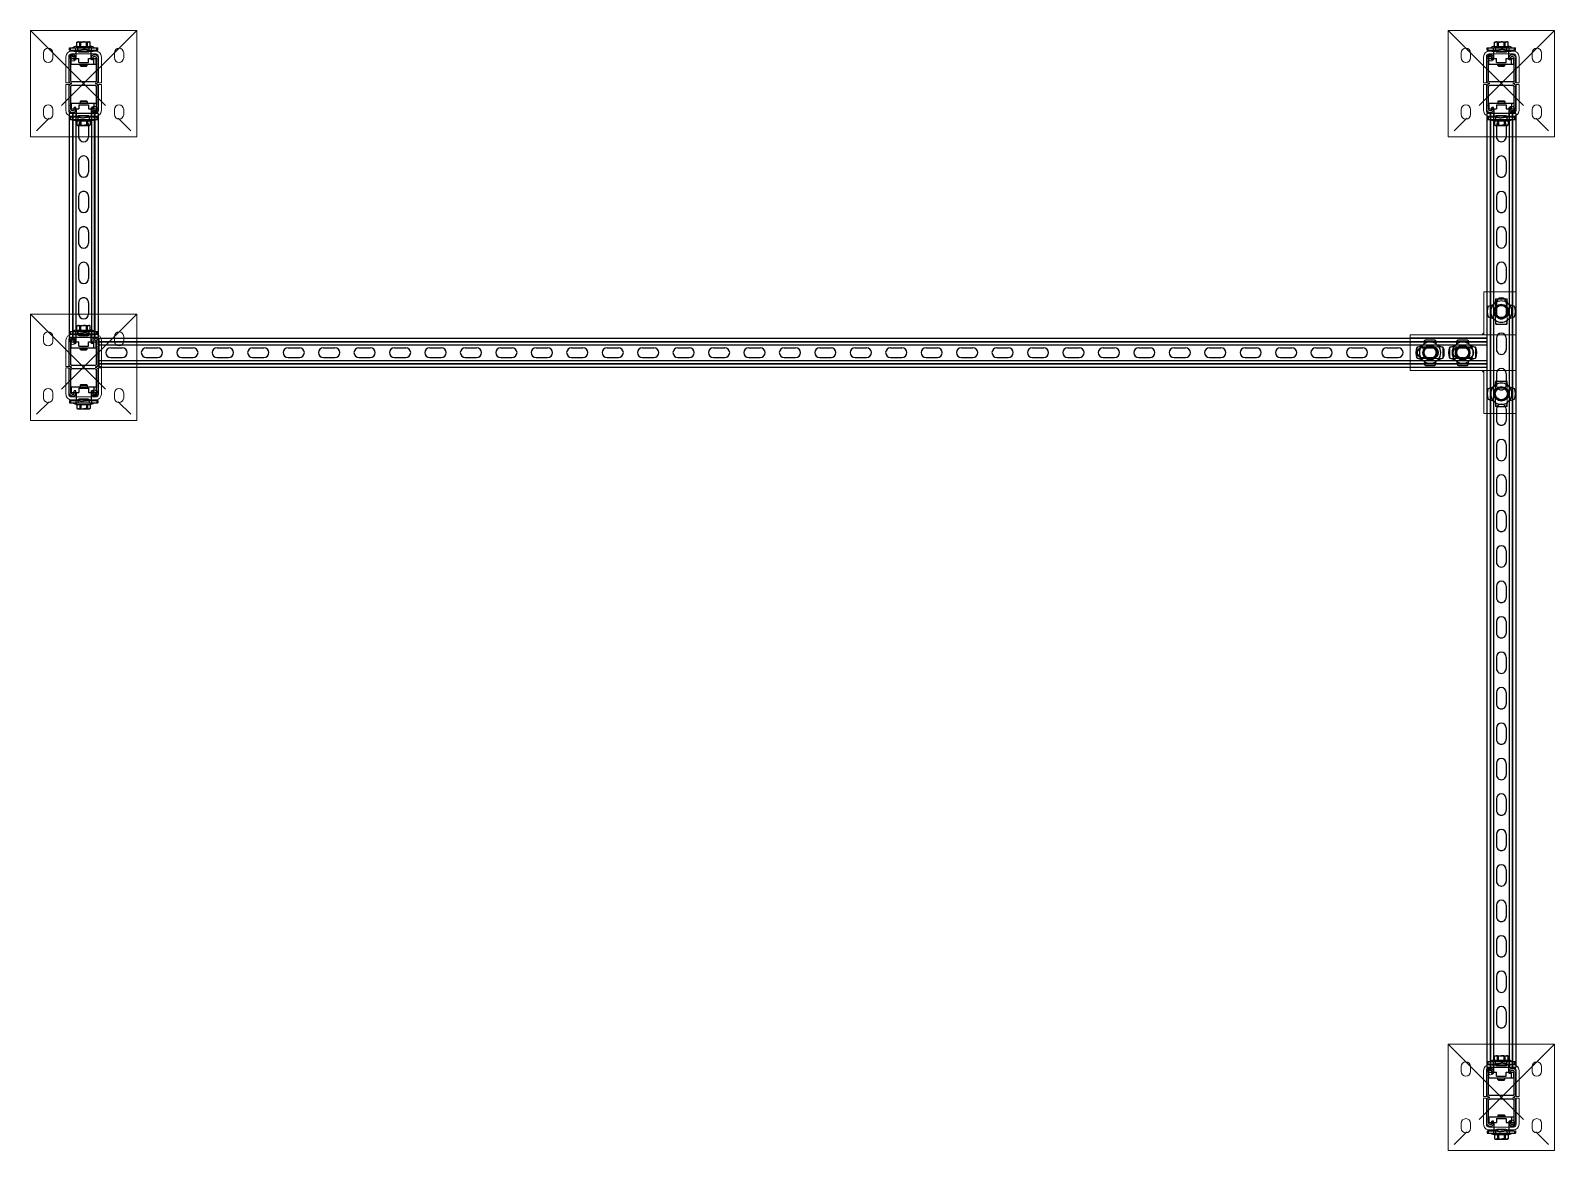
# Model space of a CAD drawing. Header units: millimetres. Extents: x 61566 to 504600, y -69328 to 118800.
# Drawn here: x 409825 to 411975, y 70875 to 72455 of the extents above; entities that cross this region are included whole.
import ezdxf

# ---------------------------------------------------------------- set-up
doc = ezdxf.new("R2010")
doc.units = ezdxf.units.MM
doc.header["$LTSCALE"] = 200
doc.linetypes.add('CENTER2', pattern=[1.125, 0.75, -0.125, 0.125, -0.125])
doc.linetypes.add('phl_thick', pattern=[0])
doc.layers.add('@@P3_P4 환상망 SUPPORT', color=4, linetype='Continuous')

# ---------------------------------------------------------------- blocks, each defined once
blk = doc.blocks.new('A$Cd080613a')
at = {"layer": '@@P3_P4 환상망 SUPPORT', "color": 2, "linetype": 'phl_thick'}
for p, q in [((-20, 4.434), (-18.540497, 4.434)), ((-20, 1.034), (-20, 4.434)), ((-20, 1.034), (-18.540497, 1.034)), ((-18.540497, 4.434), (-11.18034, 4.434)), ((-18.540497, 1.034), (-18.540497, 4.434)), ((-18.540497, 1.034), (-11.18034, 1.034)), ((-13.5, 0), (-13.5, 1.034)), ((-13.5, 0), (-8, 0)), ((-11.18034, 4.434), (-10.999621, 4.526016)), ((-11.18034, 1.034), (-11.18034, 4.434)), ((-11.18034, 1.034), (-8.008727, 1.034)), ((-10.999621, 4.526016), (-10.817799, 4.607405)), ((-10.817799, 4.607405), (-10.635521, 4.678167)), ((-10.635521, 4.678167), (-10.453605, 4.738253)), ((-10.5, -10.466), (-10.5, 0)), ((-10.453605, 4.738253), (-10.273729, 4.787376)), ((-10.309559, 6.434007), (10.309559, 6.434007)), ((-10.273729, 4.787376), (-10.096742, 4.825514)), ((-10.096742, 4.825514), (-9.923378, 4.852767)), ((-9.923378, 4.852767), (-9.754732, 4.869109)), ((-9.754732, 4.869109), (-9.592018, 4.874416)), ((-9.43597, 4.869011), (-9.592018, 4.874416)), ((-9.45, 12.285517), (-8.5, 12.834)), ((-9.45, 12.285517), (-9.425949, 12.285517)), ((-9.45, 6.434), (-9.45, 12.285517)), ((-9.286802, 4.852541), (-9.43597, 4.869011)), ((-9.425949, 12.285517), (-9.225178, 12.382765)), ((-9.425949, 6.434), (-9.425949, 12.285517)), ((-9.14507, 4.825103), (-9.286802, 4.852541)), ((-9.225178, 12.382765), (-9.028632, 12.46982)), ((-9.011345, 4.786714), (-9.14507, 4.825103)), ((-9.028632, 12.46982), (-8.835734, 12.547031)), ((-8.886751, 4.737605), (-9.011345, 4.786714)), ((-8.771402, 4.677806), (-8.886751, 4.737605)), ((-8.835734, 12.547031), (-8.645934, 12.614685)), ((-8.66519, 4.60729), (-8.771402, 4.677806)), ((-8.568009, 4.52603), (-8.66519, 4.60729)), ((-8.645934, 12.614685), (-8.458704, 12.673015)), ((-8.479752, 4.434), (-8.568009, 4.52603)), ((-8.5, 12.834), (8.5, 12.834)), ((-8.383024, 4.342905), (-8.479752, 4.434)), ((-8.479752, 4.434), (8.479752, 4.434)), ((-8.458704, 12.673015), (-8.273532, 12.722205)), ((-8.298335, 4.244727), (-8.383024, 4.342905)), ((-8.225616, 4.140826), (-8.298335, 4.244727)), ((-8.273532, 12.722205), (-8.089918, 12.762387)), ((-8.164452, 4.032743), (-8.225616, 4.140826)), ((-8.114311, 3.921798), (-8.164452, 4.032743)), ((-8.073442, 3.805669), (-8.114311, 3.921798)), ((-8.089918, 12.762387), (-7.907369, 12.793645)), ((-8.041426, 3.683749), (-8.073442, 3.805669)), ((-8.018427, 3.556566), (-8.041426, 3.683749)), ((-8.004602, 3.42465), (-8.018427, 3.556566)), ((-8.006255, 0.977988), (-8.008727, 1.034)), ((-8.004136, 0.924002), (-8.006255, 0.977988)), ((-8.000031, 3.288557), (-8.004602, 3.42465)), ((-8.002394, 0.872075), (-8.004136, 0.924002)), ((-8.001102, 0.822352), (-8.002394, 0.872075)), ((-8.000288, 0.774408), (-8.001102, 0.822352)), ((-8, 0.727727), (-8.000288, 0.774408)), ((-8, -0.157176), (-8, 3.288561)), ((-7.997347, 2.169936), (-8, 2.238707)), ((-7.989459, 2.102767), (-7.997347, 2.169936)), ((-7.976272, 2.037446), (-7.989459, 2.102767)), ((-7.957771, 1.974207), (-7.976272, 2.037446)), ((-7.934047, 1.913249), (-7.957771, 1.974207)), ((-7.905217, 1.854768), (-7.934047, 1.913249)), ((-7.907369, 12.793645), (-7.725397, 12.816016)), ((-7.871396, 1.798956), (-7.905217, 1.854768)), ((-7.832213, 1.745381), (-7.871396, 1.798956)), ((-7.78686, 1.693336), (-7.832213, 1.745381)), ((-7.735268, 1.643293), (-7.78686, 1.693336)), ((-7.677382, 1.595741), (-7.735268, 1.643293)), ((-7.725397, 12.816016), (-7.543511, 12.829488)), ((-7.613221, 1.551128), (-7.677382, 1.595741)), ((-7.54299, 1.509804), (-7.613221, 1.551128)), ((-7.543511, 12.829488), (-7.361216, 12.834)), ((-7.466933, 1.472099), (-7.54299, 1.509804)), ((-7.385253, 1.438355), (-7.466933, 1.472099)), ((-7.298238, 1.408783), (-7.385253, 1.438355)), ((-7.17892, 12.829488), (-7.361216, 12.834)), ((-7.206336, 1.383563), (-7.298238, 1.408783)), ((-7.110023, 1.362871), (-7.206336, 1.383563)), ((-6.997035, 12.816016), (-7.17892, 12.829488)), ((-7.009788, 1.34687), (-7.110023, 1.362871)), ((-6.90625, 1.335597), (-7.009788, 1.34687)), ((-6.815063, 12.793645), (-6.997035, 12.816016)), ((-6.800099, 1.329011), (-6.90625, 1.335597)), ((-6.632514, 12.762387), (-6.815063, 12.793645)), ((-6.691977, 1.327135), (-6.800099, 1.329011)), ((-6.691977, 1.327135), (-6.581325, 1.329907)), ((-6.4489, 12.722205), (-6.632514, 12.762387)), ((-6.581325, 1.329907), (-6.467915, 1.337363)), ((-6.467915, 1.337363), (-6.352408, 1.349526)), ((-6.263728, 12.673015), (-6.4489, 12.722205)), ((-6.352408, 1.349526), (-6.235472, 1.366419)), ((-6.076497, 12.614685), (-6.263728, 12.673015)), ((-6.235472, 1.366419), (-6.117777, 1.387979)), ((-6.117777, 1.387979), (-6, 1.414014)), ((-5.886698, 12.547031), (-6.076497, 12.614685)), ((-6, 1.414014), (-5.30323, 1.57262)), ((-6, -1.216), (-6, 1.414014)), ((-5.6938, 12.46982), (-5.886698, 12.547031)), ((-5.497254, 12.382765), (-5.6938, 12.46982)), ((-5.296482, 12.285517), (-5.497254, 12.382765)), ((-5.30323, 1.57262), (-4.617331, 1.711087)), ((-5.296482, 12.285517), (-4.129467, 12.285517)), ((-5.296482, 6.434), (-5.296482, 12.285517)), ((-4.617331, 1.711087), (-3.940787, 1.829986)), ((-4.129467, 12.285517), (-3.727924, 12.382765)), ((-4.129467, 6.434), (-4.129467, 12.285517)), ((-3.940787, 1.829986), (-3.272149, 1.929801)), ((-3.727924, 12.382765), (-3.334832, 12.46982)), ((-3.334832, 12.46982), (-2.949037, 12.547031)), ((-3.272149, 1.929801), (-2.610019, 2.010935)), ((-2.949037, 12.547031), (-2.569437, 12.614685)), ((-2.610019, 2.010935), (-1.953047, 2.07371)), ((-2.569437, 12.614685), (-2.194977, 12.673015)), ((-2.194977, 12.673015), (-1.824632, 12.722205)), ((-1.953047, 2.07371), (-1.299912, 2.118373)), ((-1.824632, 12.722205), (-1.457404, 12.762387)), ((-1.457404, 12.762387), (-1.092307, 12.793645)), ((-1.299912, 2.118373), (-0.649322, 2.145102)), ((-1.092307, 12.793645), (-0.728363, 12.816016)), ((-0.728363, 12.816016), (-0.364591, 12.829488)), ((-0.649322, 2.145102), (0, 2.154)), ((-0.364591, 12.829488), (0, 12.834)), ((0.364591, 12.829488), (0, 12.834)), ((0.649322, 2.145102), (0, 2.154)), ((0.728363, 12.816016), (0.364591, 12.829488)), ((1.299912, 2.118373), (0.649322, 2.145102)), ((1.092307, 12.793645), (0.728363, 12.816016)), ((1.457404, 12.762387), (1.092307, 12.793645)), ((1.953047, 2.07371), (1.299912, 2.118373)), ((1.824632, 12.722205), (1.457404, 12.762387)), ((2.194977, 12.673015), (1.824632, 12.722205)), ((2.610019, 2.010935), (1.953047, 2.07371)), ((2.569437, 12.614685), (2.194977, 12.673015)), ((2.949037, 12.547031), (2.569437, 12.614685)), ((3.272149, 1.929801), (2.610019, 2.010935)), ((3.334832, 12.46982), (2.949037, 12.547031)), ((3.940787, 1.829986), (3.272149, 1.929801)), ((3.727924, 12.382765), (3.334832, 12.46982)), ((4.129467, 12.285517), (3.727924, 12.382765)), ((4.617331, 1.711087), (3.940787, 1.829986)), ((4.129467, 12.285517), (5.296482, 12.285517)), ((4.129467, 6.434), (4.129467, 12.285517)), ((5.30323, 1.57262), (4.617331, 1.711087)), ((5.296482, 12.285517), (5.517089, 12.391922)), ((5.296482, 6.434), (5.296482, 12.285517)), ((6, 1.414014), (5.30323, 1.57262)), ((5.517089, 12.391922), (5.732653, 12.48604)), ((5.732653, 12.48604), (5.943938, 12.568319)), ((5.943938, 12.568319), (6.151669, 12.639125)), ((6.117777, 1.387979), (6, 1.414014)), ((6, -1.216), (6, 1.414014)), ((6.235472, 1.366419), (6.117777, 1.387979)), ((6.151669, 12.639125), (6.356539, 12.698744)), ((6.352408, 1.349526), (6.235472, 1.366419)), ((6.467915, 1.337363), (6.352408, 1.349526)), ((6.356539, 12.698744), (6.559224, 12.747389)), ((6.581325, 1.329907), (6.467915, 1.337363)), ((6.559224, 12.747389), (6.760381, 12.785202)), ((6.691977, 1.327135), (6.581325, 1.329907)), ((6.691977, 1.327135), (6.800099, 1.329011)), ((6.760381, 12.785202), (6.960663, 12.812253)), ((6.800099, 1.329011), (6.90625, 1.335597)), ((6.90625, 1.335597), (7.009788, 1.34687)), ((6.960663, 12.812253), (7.160721, 12.828542)), ((7.009788, 1.34687), (7.110023, 1.362871)), ((7.110023, 1.362871), (7.206336, 1.383563)), ((7.160721, 12.828542), (7.361216, 12.834)), ((7.206336, 1.383563), (7.298238, 1.408783)), ((7.298238, 1.408783), (7.385253, 1.438355)), ((7.583949, 12.827266), (7.361216, 12.834)), ((7.385253, 1.438355), (7.466933, 1.472099)), ((7.466933, 1.472099), (7.54299, 1.509804)), ((7.54299, 1.509804), (7.613221, 1.551128)), ((7.806234, 12.80717), (7.583949, 12.827266)), ((7.613221, 1.551128), (7.677382, 1.595741)), ((7.677382, 1.595741), (7.735268, 1.643293)), ((7.735268, 1.643293), (7.78686, 1.693336)), ((7.78686, 1.693336), (7.832213, 1.745381)), ((8.028974, 12.773795), (7.806234, 12.80717)), ((7.832213, 1.745381), (7.871395, 1.798957)), ((7.871395, 1.798957), (7.905217, 1.854768)), ((7.905217, 1.854768), (7.934047, 1.913249)), ((7.934047, 1.913249), (7.957771, 1.974207)), ((7.957771, 1.974207), (7.976272, 2.037446)), ((7.976272, 2.037446), (7.989459, 2.102767)), ((7.989459, 2.102767), (7.997347, 2.169936)), ((7.997347, 2.169936), (8, 2.238707)), ((8, 3.288561), (8.004602, 3.42465)), ((8, -0.157176), (8, 3.288561)), ((8, 0.727727), (8.000288, 0.774408)), ((8, 0), (13.5, 0)), ((8.000288, 0.774408), (8.001102, 0.822352)), ((8.001102, 0.822352), (8.002394, 0.872075)), ((8.002394, 0.872075), (8.004128, 0.923982)), ((8.004128, 0.923982), (8.006255, 0.977988)), ((8.004602, 3.42465), (8.018427, 3.556566)), ((8.006255, 0.977988), (8.008727, 1.034)), ((8.008727, 1.034), (20, 1.034)), ((8.018427, 3.556566), (8.041426, 3.683749)), ((8.253062, 12.727113), (8.028974, 12.773795)), ((8.041426, 3.683749), (8.073442, 3.805669)), ((8.073442, 3.805669), (8.114311, 3.921798)), ((8.114311, 3.921798), (8.164452, 4.032743)), ((8.164452, 4.032743), (8.225616, 4.140826)), ((8.225616, 4.140826), (8.298335, 4.244727)), ((8.479397, 12.666988), (8.253062, 12.727113)), ((8.298335, 4.244727), (8.383024, 4.342905)), ((8.383024, 4.342905), (8.4798, 4.433966)), ((8.70889, 12.593179), (8.479397, 12.666988)), ((8.479752, 4.434), (8.567993, 4.526015)), ((9.45, 12.285517), (8.5, 12.834)), ((8.567993, 4.526015), (8.665364, 4.607404)), ((8.665364, 4.607404), (8.772082, 4.678167)), ((8.942483, 12.505333), (8.70889, 12.593179)), ((8.772082, 4.678167), (8.888251, 4.738253)), ((8.888251, 4.738253), (9.013275, 4.787375)), ((9.181157, 12.402978), (8.942483, 12.505333)), ((9.013275, 4.787375), (9.146859, 4.825513)), ((9.146859, 4.825513), (9.288848, 4.852767)), ((9.425949, 12.285517), (9.181157, 12.402978)), ((9.288848, 4.852767), (9.438622, 4.869109)), ((9.425949, 12.285517), (9.45, 12.285517)), ((9.425949, 6.434), (9.425949, 12.285517)), ((9.438622, 4.869109), (9.595039, 4.874416)), ((9.45, 6.434), (9.45, 12.285517)), ((9.757758, 4.869011), (9.595039, 4.874416)), ((9.925931, 4.852541), (9.757758, 4.869011)), ((10.099052, 4.825103), (9.925931, 4.852541)), ((10.276366, 4.786714), (10.099052, 4.825103)), ((10.45592, 4.737606), (10.276366, 4.786714)), ((10.63676, 4.677807), (10.45592, 4.737606)), ((10.5, -10.466), (10.5, 0)), ((10.81822, 4.607291), (10.63676, 4.677807)), ((10.999636, 4.526031), (10.81822, 4.607291)), ((11.18034, 4.434), (10.999636, 4.526031)), ((11.18034, 4.434), (18.540497, 4.434)), ((11.18034, 1.034), (11.18034, 4.434)), ((13.5, 0), (13.5, 1.034)), ((18.540497, 4.434), (20, 4.434)), ((18.540497, 1.034), (18.540497, 4.434)), ((20, 1.034), (20, 4.434)), ((-17.5, -10.466), (-6.800735, -10.466)), ((-17.5, -18.466001), (-17.5, -10.466)), ((-17.5, -18.466001), (17.5, -18.466001)), ((-6.800735, -16.249999), (-6.800735, -10.466)), ((-6.800735, -16.249999), (6.800735, -16.249999)), ((-6, -1.216), (6, -1.216)), ((-5, -20.63), (-5, -18.466001)), ((-4.064, -21.565999), (-5, -20.63)), ((-5, -20.63), (5, -20.63)), ((4.064, -21.565999), (5, -20.63)), ((5, -20.63), (5, -18.466001)), ((6.800735, -10.466), (17.5, -10.466)), ((6.800735, -16.249999), (6.800735, -10.466)), ((14.5, -18.466001), (14.5, -10.466)), ((17.5, -18.466001), (17.5, -10.466)), ((-4.064, -21.565999), (4.064, -21.565999))]:
    blk.add_line(p, q, dxfattribs=at)
for centre, start, end in [((-10.309559, -0.066037), 90.000000636, 136.186859386), ((10.309559, -0.066037), 43.813140614, 89.999999364)]:
    blk.add_arc(centre, 6.500044, start, end, dxfattribs=at)
for centre, start_param, end_param in [((-6, -0.157176), 3.1415926536, 4.7123889763), ((6, -0.157176), 4.7123889844, 6.2831853072)]:
    blk.add_ellipse(centre, major_axis=(2, 0), ratio=0.529412, start_param=start_param, end_param=end_param, dxfattribs=at)
blk = doc.blocks.new('A$Cbd301f87')
at = {"layer": '@@P3_P4 환상망 SUPPORT', "color": 5, "linetype": 'Continuous', "lineweight": 0, "extrusion": (2.22045e-16, 1, -2.22045e-16)}
for p, q in [((-75, 129), (75, 129)), ((-75, -21), (-75, 129)), ((75, 129), (75, -21)), ((-56.5, 97.5), (-56.5, 90.5)), ((-43.5, 90.5), (-43.5, 97.5)), ((-25, 55), (-25, 92)), ((-21, 92), (-21, 55)), ((-17, 100), (17, 100)), ((17, 96), (-17, 96)), ((21, 55), (21, 92)), ((25, 92), (25, 55)), ((43.5, 97.5), (43.5, 90.5)), ((56.5, 90.5), (56.5, 97.5)), ((-21, 55), (-25, 55)), ((-25, 16), (-25, 53)), ((-25, 53), (-21, 53)), ((-21, 53), (-21, 16)), ((25, 55), (21, 55)), ((21, 16), (21, 53)), ((21, 53), (25, 53)), ((25, 53), (25, 16)), ((-56.5, 17.5), (-56.5, 10.5)), ((-43.5, 10.5), (-43.5, 17.5)), ((-17, 12), (17, 12)), ((17, 8), (-17, 8)), ((43.5, 17.5), (43.5, 10.5)), ((56.5, 10.5), (56.5, 17.5)), ((75, -21), (-75, -21))]:
    blk.add_line(p, q, dxfattribs=at)
at = {"layer": '@@P3_P4 환상망 SUPPORT', "color": 10, "linetype": 'CENTER2', "lineweight": 0, "extrusion": (2.22045e-16, 1, -2.22045e-16)}
for p, q in [((-75, 129), (75, -21)), ((75, 129), (-75, -21))]:
    blk.add_line(p, q, dxfattribs=at)
at = {"layer": '@@P3_P4 환상망 SUPPORT', "color": 5, "linetype": 'Continuous', "lineweight": 0}
blk.add_circle((15, 90), 4, dxfattribs=at)
at = {"layer": '@@P3_P4 환상망 SUPPORT', "color": 5, "linetype": 'Continuous', "lineweight": 0, "extrusion": (-4.93038e-32, -2.22045e-16, -1)}
blk.add_circle((15, 18), 4, dxfattribs=at)
at = {"layer": '@@P3_P4 환상망 SUPPORT', "color": 5, "linetype": 'Continuous', "lineweight": 0}
for centre, radius, start, end in [((-50, 97.5), 6.5, 0, 180), ((-50, 90.5), 6.5, 180, 0), ((-17, 92), 4, 90, 180), ((17, 92), 4, 0, 90), ((50, 97.5), 6.5, 0, 180), ((50, 90.5), 6.5, 180, 0), ((-50, 17.5), 6.5, 0, 180), ((50, 17.5), 6.5, 0, 180), ((-50, 10.5), 6.5, 180, 0), ((-17, 16), 4, 180, 270), ((17, 16), 4, 270, 0), ((50, 10.5), 6.5, 180, 0)]:
    blk.add_arc(centre, radius, start, end, dxfattribs=at)
at = {"layer": '@@P3_P4 환상망 SUPPORT', "color": 5, "linetype": 'Continuous', "lineweight": 0, "extrusion": (-4.93038e-32, -2.22045e-16, -1)}
for centre, start, end in [((17, 92), 0, 90), ((-17, 92), 90, 180), ((17, 16), 270, 0), ((-17, 16), 180, 270)]:
    blk.add_arc(centre, 8, start, end, dxfattribs=at)
at = {"layer": '@@P3_P4 환상망 SUPPORT', "color": 2, "linetype": 'Continuous', "xscale": -1}
blk.add_blockref('A$Cd080613a', (0, 100), dxfattribs=at)
at = {"layer": '@@P3_P4 환상망 SUPPORT', "color": 2, "linetype": 'Continuous', "rotation": 180}
blk.add_blockref('A$Cd080613a', (0, 8), dxfattribs=at)
blk = doc.blocks.new('A$C5ad7675c')
at = {"layer": '@@P3_P4 환상망 SUPPORT', "linetype": 'phl_thick'}
for p, q in [((-20.5, 31.329156), (-20.5, 36.1)), ((-20.5, 4.099998), (-20.5, 29.670844)), ((-18, 4.099998), (-18, 36.1)), ((-15.6, 41), (-15.1, 41)), ((-15.6, 38.5), (-15.1, 38.5)), ((-13.5, 33.5), (-13.5, 36.9)), ((-13.5, 33.5), (-11, 33.5)), ((-11, 33.5), (-11, 36.9)), ((11, 33.5), (11, 36.9)), ((11, 33.5), (13.5, 33.5)), ((13.5, 33.5), (13.5, 36.9)), ((15.1, 41), (15.6, 41)), ((15.1, 38.5), (15.6, 38.5)), ((18, 4.099998), (18, 36.1)), ((20.5, 31.329156), (20.5, 36.1)), ((20.5, 4.099998), (20.5, 29.670844)), ((-16.4, 2.5), (16.4, 2.5)), ((-20.5, -29.670845), (-20.5, -4.099998)), ((-18, -36.099998), (-18, -4.099998)), ((-16.4, -2.5), (16.4, -2.5)), ((18, -36.099998), (18, -4.099998)), ((20.5, -29.670845), (20.5, -4.099998)), ((-20.5, -36.099998), (-20.5, -31.329155)), ((-15.6, -38.5), (-15.1, -38.5)), ((-15.6, -41), (-15.1, -41)), ((-13.5, -33.5), (-11, -33.5)), ((-13.5, -36.900002), (-13.5, -33.5)), ((-11, -36.900002), (-11, -33.5)), ((11, -33.5), (13.5, -33.5)), ((11, -36.900002), (11, -33.5)), ((13.5, -36.900002), (13.5, -33.5)), ((15.1, -38.5), (15.6, -38.5)), ((15.1, -41), (15.6, -41)), ((20.5, -36.099998), (20.5, -31.329155))]:
    blk.add_line(p, q, dxfattribs=at)
for centre, radius, start, end in [((-19.25, 31.329156), 1.250001, 180, 213.557307364), ((-15.6, 36.1), 4.9, 89.999999912, 180), ((-19.25, 29.670844), 1.25, 146.442689657, 180), ((-20.5, 30.5), 0.25, 326.44268655, 33.55731345), ((-15.6, 36.1), 2.4, 90.000009503, 180), ((-15.1, 36.9), 4.1, 0, 89.999999863), ((-15.1, 36.9), 1.6, 0, 90.000013671), ((15.1, 36.9), 4.1, 90.000000137, 180), ((15.1, 36.9), 1.6, 89.999986329, 180), ((15.6, 36.1), 4.9, 0, 90.000000087), ((15.6, 36.1), 2.4, 0, 89.999990497), ((20.5, 30.5), 0.25, 146.44268655, 213.55731345), ((19.25, 31.329156), 1.25, 326.442689657, 0), ((19.25, 29.670844), 1.250001, 0, 33.557307364), ((-16.4, 4.1), 4.1, 180, 270.000005194), ((-16.4, -4.1), 4.1, 89.999994806, 180), ((-16.4, 4.1), 1.6, 180, 270.000013671), ((16.4, 4.1), 1.6, 269.999986329, 0), ((16.4, 4.1), 4.1, 269.999994806, 0), ((16.4, -4.1), 4.1, 0, 90.000005194), ((-16.4, -4.1), 1.6, 89.999986329, 180), ((16.4, -4.1), 1.6, 0, 90.000013671), ((-19.25, -29.670844), 1.250001, 180.000058006, 213.55738022), ((-19.25, -31.329156), 1.25, 146.442616801, 180), ((-15.6, -36.1), 4.9, 180, 269.999995627), ((-20.5, -30.5), 0.25, 326.443050827, 33.556949173), ((-15.6, -36.1), 2.4, 180, 269.999990497), ((-15.1, -36.9), 1.6, 269.999986329, 0), ((-15.1, -36.9), 4.1, 269.999994806, 0), ((15.1, -36.9), 4.1, 180, 270.000005194), ((15.1, -36.9), 1.6, 180, 270.000013671), ((15.6, -36.1), 2.4, 270.000009503, 0), ((15.6, -36.1), 4.9, 270.000004373, 0), ((20.5, -30.5), 0.25, 146.443050827, 213.556949173), ((19.25, -29.670844), 1.25, 326.442616801, 0), ((19.25, -31.329156), 1.250001, 0.000058006, 33.55738022)]:
    blk.add_arc(centre, radius, start, end, dxfattribs=at)
blk = doc.blocks.new('*U3921')
at = {"layer": '@@P3_P4 환상망 SUPPORT', "linetype": 'phl_thick'}
for p, q in [((-20.5, 0), (-20.5, 316)), ((-15.6, 0), (-15.6, 316)), ((-15.1, 0), (-15.1, 316)), ((-11, 0), (-11, 316)), ((11, 0), (11, 316)), ((15.1, 0), (15.1, 316)), ((15.6, 0), (15.6, 316)), ((20.5, 0), (20.5, 316)), ((-7, 267), (-7, 283)), ((7, 267), (7, 283)), ((-7, 217), (-7, 233)), ((7, 217), (7, 233)), ((-7, 167), (-7, 183)), ((7, 167), (7, 183)), ((-7, 117), (-7, 133)), ((7, 117), (7, 133)), ((-7, 67), (-7, 83)), ((7, 67), (7, 83)), ((-7, 17), (-7, 33)), ((7, 17), (7, 33))]:
    blk.add_line(p, q, dxfattribs=at)
at = {"layer": '@@P3_P4 환상망 SUPPORT', "linetype": 'Continuous'}
for p, q in [((-20.5, 316), (20.5, 316)), ((-20.5, 0), (20.5, 0))]:
    blk.add_line(p, q, dxfattribs=at)
at = {"layer": '@@P3_P4 환상망 SUPPORT', "linetype": 'phl_thick'}
for centre, start, end in [((0, 283.000037), 0.000306258, 180.000306258), ((0, 266.999963), 180.000306258, 0.000306258), ((0, 233.000037), 0.000306258, 180.000306258), ((0, 216.999963), 180.000306258, 0.000306258), ((0, 183.000037), 0.000306258, 180.000306258), ((0, 166.999963), 180.000306258, 0.000306258), ((0, 133.000037), 0.000306258, 180.000306258), ((0, 116.999963), 180.000306258, 0.000306258), ((0, 83.000037), 0.000306258, 180.000306258), ((0, 66.999963), 180.000306258, 0.000306258), ((0, 33.000037), 0.000306258, 180.000306258), ((0, 16.999963), 180.000306258, 0.000306258)]:
    blk.add_arc(centre, 7, start, end, dxfattribs=at)
blk = doc.blocks.new('*U3925')
at = {"layer": '@@P3_P4 환상망 SUPPORT', "linetype": 'phl_thick'}
for p, q in [((-20.5, 0), (-20.5, 1346.1)), ((-15.6, 0), (-15.6, 1346.1)), ((-15.1, 0), (-15.1, 1346.1)), ((-11, 0), (-11, 1346.1)), ((11, 0), (11, 1346.1)), ((15.1, 0), (15.1, 1346.1)), ((15.6, 0), (15.6, 1346.1)), ((20.5, 0), (20.5, 1346.1)), ((-7, 1267), (-7, 1283)), ((7, 1267), (7, 1283)), ((-7, 1217), (-7, 1233)), ((7, 1217), (7, 1233)), ((-7, 1167), (-7, 1183)), ((7, 1167), (7, 1183)), ((-7, 1117), (-7, 1133)), ((7, 1117), (7, 1133)), ((-7, 1067), (-7, 1083)), ((7, 1067), (7, 1083)), ((-7, 1017), (-7, 1033)), ((7, 1017), (7, 1033)), ((-7, 967), (-7, 983)), ((7, 967), (7, 983)), ((-7, 917), (-7, 933)), ((7, 917), (7, 933)), ((-7, 867), (-7, 883)), ((7, 867), (7, 883)), ((-7, 817), (-7, 833)), ((7, 817), (7, 833)), ((-7, 767), (-7, 783)), ((7, 767), (7, 783)), ((-7, 717), (-7, 733)), ((7, 717), (7, 733)), ((-7, 667), (-7, 683)), ((7, 667), (7, 683)), ((-7, 617), (-7, 633)), ((7, 617), (7, 633)), ((-7, 567), (-7, 583)), ((7, 567), (7, 583)), ((-7, 517), (-7, 533)), ((7, 517), (7, 533)), ((-7, 467), (-7, 483)), ((7, 467), (7, 483)), ((-7, 417), (-7, 433)), ((7, 417), (7, 433)), ((-7, 367), (-7, 383)), ((7, 367), (7, 383)), ((-7, 317), (-7, 333)), ((7, 317), (7, 333)), ((-7, 267), (-7, 283)), ((7, 267), (7, 283)), ((-7, 217), (-7, 233)), ((7, 217), (7, 233)), ((-7, 167), (-7, 183)), ((7, 167), (7, 183)), ((-7, 117), (-7, 133)), ((7, 117), (7, 133)), ((-7, 67), (-7, 83)), ((7, 67), (7, 83)), ((-7, 17), (-7, 33)), ((7, 17), (7, 33))]:
    blk.add_line(p, q, dxfattribs=at)
at = {"layer": '@@P3_P4 환상망 SUPPORT', "linetype": 'Continuous'}
for p, q in [((-20.5, 1346.1), (20.5, 1346.1)), ((-20.5, 0), (20.5, 0))]:
    blk.add_line(p, q, dxfattribs=at)
at = {"layer": '@@P3_P4 환상망 SUPPORT', "linetype": 'phl_thick'}
for centre, start, end in [((0, 1283), 0.0003, 180.0003), ((0, 1267), 180.0003, 0.0003), ((0, 1233), 0.0003, 180.0003), ((0, 1217), 180.0003, 0.0003), ((0, 1183), 0.0003, 180.0003), ((0, 1167), 180.0003, 0.0003), ((0, 1133), 0.0003, 180.0003), ((0, 1117), 180.0003, 0.0003), ((0, 1083), 0.0003, 180.0003), ((0, 1067), 180.0003, 0.0003), ((0, 1033), 0.0003, 180.0003), ((0, 1017), 180.0003, 0.0003), ((0, 983), 0.0003, 180.0003), ((0, 967), 180.0003, 0.0003), ((0, 933), 0.0003, 180.0003), ((0, 917), 180.0003, 0.0003), ((0, 883), 0.0003, 180.0003), ((0, 867), 180.0003, 0.0003), ((0, 833), 0.0003, 180.0003), ((0, 817), 180.0003, 0.0003), ((0, 783), 0.0003, 180.0003), ((0, 767), 180.0003, 0.0003), ((0, 733), 0.0003, 180.0003), ((0, 717), 180.0003, 0.0003), ((0, 683), 0.0003, 180.0003), ((0, 667), 180.0003, 0.0003), ((0, 633), 0.0003, 180.0003), ((0, 617), 180.0003, 0.0003), ((0, 583), 0.0003, 180.0003), ((0, 567), 180.0003, 0.0003), ((0, 533), 0.0003, 180.0003), ((0, 517), 180.0003, 0.0003), ((0, 483), 0.0003, 180.0003), ((0, 467), 180.0003, 0.0003), ((0, 433), 0.0003, 180.0003), ((0, 417), 180.0003, 0.0003), ((0, 383), 0.0003, 180.0003), ((0, 367), 180.0003, 0.0003), ((0, 333), 0.0003, 180.0003), ((0, 317), 180.0003, 0.0003), ((0, 283), 0.0003, 180.0003), ((0, 267), 180.0003, 0.0003), ((0, 233), 0.0003, 180.0003), ((0, 217), 180.0003, 0.0003), ((0, 183), 0.0003, 180.0003), ((0, 167), 180.0003, 0.0003), ((0, 133), 0.0003, 180.0003), ((0, 117), 180.0003, 0.0003), ((0, 83), 0.0003, 180.0003), ((0, 67), 180.0003, 0.0003), ((0, 33), 0.0003, 180.0003), ((0, 17), 180.0003, 0.0003)]:
    blk.add_arc(centre, 7, start, end, dxfattribs=at)
blk = doc.blocks.new('*U3950')
at = {"layer": '@@P3_P4 환상망 SUPPORT', "linetype": 'phl_thick'}
for p, q in [((-20.5, 0), (-20.5, 1958.152361)), ((-15.6, 0), (-15.6, 1958.152361)), ((-15.1, 0), (-15.1, 1958.152361)), ((-11, 0), (-11, 1958.152361)), ((11, 0), (11, 1958.152361)), ((15.1, 0), (15.1, 1958.152361)), ((15.6, 0), (15.6, 1958.152361)), ((20.5, 0), (20.5, 1958.152361)), ((-7, 1917), (-7, 1933)), ((7, 1917), (7, 1933)), ((-7, 1867), (-7, 1883)), ((7, 1867), (7, 1883)), ((-7, 1817), (-7, 1833)), ((7, 1817), (7, 1833)), ((-7, 1767), (-7, 1783)), ((7, 1767), (7, 1783)), ((-7, 1717), (-7, 1733)), ((7, 1717), (7, 1733)), ((-7, 1667), (-7, 1683)), ((7, 1667), (7, 1683)), ((-7, 1617), (-7, 1633)), ((7, 1617), (7, 1633)), ((-7, 1567), (-7, 1583)), ((7, 1567), (7, 1583)), ((-7, 1517), (-7, 1533)), ((7, 1517), (7, 1533)), ((-7, 1467), (-7, 1483)), ((7, 1467), (7, 1483)), ((-7, 1417), (-7, 1433)), ((7, 1417), (7, 1433)), ((-7, 1367), (-7, 1383)), ((7, 1367), (7, 1383)), ((-7, 1317), (-7, 1333)), ((7, 1317), (7, 1333)), ((-7, 1267), (-7, 1283)), ((7, 1267), (7, 1283)), ((-7, 1217), (-7, 1233)), ((7, 1217), (7, 1233)), ((-7, 1167), (-7, 1183)), ((7, 1167), (7, 1183)), ((-7, 1117), (-7, 1133)), ((7, 1117), (7, 1133)), ((-7, 1067), (-7, 1083)), ((7, 1067), (7, 1083)), ((-7, 1017), (-7, 1033)), ((7, 1017), (7, 1033)), ((-7, 967), (-7, 983)), ((7, 967), (7, 983)), ((-7, 917), (-7, 933)), ((7, 917), (7, 933)), ((-7, 867), (-7, 883)), ((7, 867), (7, 883)), ((-7, 817), (-7, 833)), ((7, 817), (7, 833)), ((-7, 767), (-7, 783)), ((7, 767), (7, 783)), ((-7, 717), (-7, 733)), ((7, 717), (7, 733)), ((-7, 667), (-7, 683)), ((7, 667), (7, 683)), ((-7, 617), (-7, 633)), ((7, 617), (7, 633)), ((-7, 567), (-7, 583)), ((7, 567), (7, 583)), ((-7, 517), (-7, 533)), ((7, 517), (7, 533)), ((-7, 467), (-7, 483)), ((7, 467), (7, 483)), ((-7, 417), (-7, 433)), ((7, 417), (7, 433)), ((-7, 367), (-7, 383)), ((7, 367), (7, 383)), ((-7, 317), (-7, 333)), ((7, 317), (7, 333)), ((-7, 267), (-7, 283)), ((7, 267), (7, 283)), ((-7, 217), (-7, 233)), ((7, 217), (7, 233)), ((-7, 167), (-7, 183)), ((7, 167), (7, 183)), ((-7, 117), (-7, 133)), ((7, 117), (7, 133)), ((-7, 67), (-7, 83)), ((7, 67), (7, 83)), ((-7, 17), (-7, 33)), ((7, 17), (7, 33))]:
    blk.add_line(p, q, dxfattribs=at)
at = {"layer": '@@P3_P4 환상망 SUPPORT', "linetype": 'Continuous'}
for p, q in [((-20.5, 1958.152361), (20.5, 1958.152361)), ((-20.5, 0), (20.5, 0))]:
    blk.add_line(p, q, dxfattribs=at)
at = {"layer": '@@P3_P4 환상망 SUPPORT', "linetype": 'phl_thick'}
for centre, start, end in [((0, 1933.000037), 0.000306258, 180.000306258), ((0, 1916.999963), 180.000306258, 0.000306258), ((0, 1883.000037), 0.000306258, 180.000306258), ((0, 1866.999963), 180.000306258, 0.000306258), ((0, 1833.000037), 0.000306258, 180.000306258), ((0, 1816.999963), 180.000306258, 0.000306258), ((0, 1783.000037), 0.000306258, 180.000306258), ((0, 1766.999963), 180.000306258, 0.000306258), ((0, 1733.000037), 0.000306258, 180.000306258), ((0, 1716.999963), 180.000306258, 0.000306258), ((0, 1683.000037), 0.000306258, 180.000306258), ((0, 1666.999963), 180.000306258, 0.000306258), ((0, 1633.000037), 0.000306258, 180.000306258), ((0, 1616.999963), 180.000306258, 0.000306258), ((0, 1583.000037), 0.000306258, 180.000306258), ((0, 1566.999963), 180.000306258, 0.000306258), ((0, 1533.000037), 0.000306258, 180.000306258), ((0, 1516.999963), 180.000306258, 0.000306258), ((0, 1483.000037), 0.000306258, 180.000306258), ((0, 1466.999963), 180.000306258, 0.000306258), ((0, 1433.000037), 0.000306258, 180.000306258), ((0, 1416.999963), 180.000306258, 0.000306258), ((0, 1383.000037), 0.000306258, 180.000306258), ((0, 1366.999963), 180.000306258, 0.000306258), ((0, 1333.000037), 0.000306258, 180.000306258), ((0, 1316.999963), 180.000306258, 0.000306258), ((0, 1283.000037), 0.000306258, 180.000306258), ((0, 1266.999963), 180.000306258, 0.000306258), ((0, 1233.000037), 0.000306258, 180.000306258), ((0, 1216.999963), 180.000306258, 0.000306258), ((0, 1183.000037), 0.000306258, 180.000306258), ((0, 1166.999963), 180.000306258, 0.000306258), ((0, 1133.000037), 0.000306258, 180.000306258), ((0, 1116.999963), 180.000306258, 0.000306258), ((0, 1083.000037), 0.000306258, 180.000306258), ((0, 1066.999963), 180.000306258, 0.000306258), ((0, 1033.000037), 0.000306258, 180.000306258), ((0, 1016.999963), 180.000306258, 0.000306258), ((0, 983.000037), 0.000306258, 180.000306258), ((0, 966.999963), 180.000306258, 0.000306258), ((0, 933.000037), 0.000306258, 180.000306258), ((0, 916.999963), 180.000306258, 0.000306258), ((0, 883.000037), 0.000306258, 180.000306258), ((0, 866.999963), 180.000306258, 0.000306258), ((0, 833.000037), 0.000306258, 180.000306258), ((0, 816.999963), 180.000306258, 0.000306258), ((0, 783.000037), 0.000306258, 180.000306258), ((0, 766.999963), 180.000306258, 0.000306258), ((0, 733.000037), 0.000306258, 180.000306258), ((0, 716.999963), 180.000306258, 0.000306258), ((0, 683.000037), 0.000306258, 180.000306258), ((0, 666.999963), 180.000306258, 0.000306258), ((0, 633.000037), 0.000306258, 180.000306258), ((0, 616.999963), 180.000306258, 0.000306258), ((0, 583.000037), 0.000306258, 180.000306258), ((0, 566.999963), 180.000306258, 0.000306258), ((0, 533.000037), 0.000306258, 180.000306258), ((0, 516.999963), 180.000306258, 0.000306258), ((0, 483.000037), 0.000306258, 180.000306258), ((0, 466.999963), 180.000306258, 0.000306258), ((0, 433.000037), 0.000306258, 180.000306258), ((0, 416.999963), 180.000306258, 0.000306258), ((0, 383.000037), 0.000306258, 180.000306258), ((0, 366.999963), 180.000306258, 0.000306258), ((0, 333.000037), 0.000306258, 180.000306258), ((0, 316.999963), 180.000306258, 0.000306258), ((0, 283.000037), 0.000306258, 180.000306258), ((0, 266.999963), 180.000306258, 0.000306258), ((0, 233.000037), 0.000306258, 180.000306258), ((0, 216.999963), 180.000306258, 0.000306258), ((0, 183.000037), 0.000306258, 180.000306258), ((0, 166.999963), 180.000306258, 0.000306258), ((0, 133.000037), 0.000306258, 180.000306258), ((0, 116.999963), 180.000306258, 0.000306258), ((0, 83.000037), 0.000306258, 180.000306258), ((0, 66.999963), 180.000306258, 0.000306258), ((0, 33.000037), 0.000306258, 180.000306258), ((0, 16.999963), 180.000306258, 0.000306258)]:
    blk.add_arc(centre, 7, start, end, dxfattribs=at)
blk = doc.blocks.new('A$C1199bcb0')
at = {"layer": '@@P3_P4 환상망 SUPPORT', "color": 2, "linetype": 'phl_thick'}
for p, q in [((-18, 6), (-17.99649, 6.117777)), ((-18, -6), (-18, 6)), ((-17.99649, 6.117777), (-17.986084, 6.235472)), ((-17.986084, 6.235472), (-17.968693, 6.352408)), ((-17.968693, 6.352408), (-17.944448, 6.467915)), ((-17.944448, 6.467915), (-17.913618, 6.581325)), ((-17.913618, 6.581325), (-17.876478, 6.691977)), ((-17.876478, 6.691977), (-17.832987, 6.800099)), ((-17.832987, 6.800099), (-17.782843, 6.90625)), ((-17.782843, 6.90625), (-17.726339, 7.009788)), ((-17.726339, 7.009788), (-17.663683, 7.110023)), ((-17.663683, 7.110023), (-17.595186, 7.206336)), ((-17.595186, 7.206336), (-17.521322, 7.298238)), ((-17.521322, 7.298238), (-17.442581, 7.385253)), ((-17.442581, 7.385253), (-17.359451, 7.466933)), ((-17.359451, 7.466933), (-17.272411, 7.54299)), ((-17.272411, 7.54299), (-17.182116, 7.613221)), ((-17.182116, 7.613221), (-17.089214, 7.677382)), ((-17.089214, 7.677382), (-16.99437, 7.735268)), ((-16.99437, 7.735268), (-16.898317, 7.78686)), ((-16.898317, 7.78686), (-16.801819, 7.832213)), ((-16.801819, 7.832213), (-16.705605, 7.871396)), ((-16.705605, 7.871396), (-16.608332, 7.905217)), ((-16.608332, 7.905217), (-16.509245, 7.934047)), ((-16.509245, 7.934047), (-16.408728, 7.957771)), ((-16.408728, 7.957771), (-16.307163, 7.976272)), ((-16.307163, 7.976272), (-16.204935, 7.989459)), ((-16.204935, 7.989459), (-16.102423, 7.997347)), ((-16.102423, 7.997347), (-16, 8)), ((-16, 8), (-14.439052, 8)), ((-14.439049, 8.000031), (-14.231407, 8.004602)), ((-14.231407, 8.004602), (-14.024026, 8.018427)), ((-14.024026, 8.018427), (-13.817566, 8.041426)), ((-13.817566, 8.041426), (-13.612699, 8.073442)), ((-13.612699, 8.073442), (-13.410096, 8.114311)), ((-13.410096, 8.114311), (-13.208317, 8.164452)), ((-13.208317, 8.164452), (-13.002339, 8.225616)), ((-13.002339, 8.225616), (-12.793396, 8.298335)), ((-12.793396, 8.298335), (-12.583125, 8.383024)), ((-12.583125, 8.383024), (-12.373108, 8.479752)), ((-12.373108, 8.479752), (-12.202334, 8.568009)), ((-12.202334, 8.568009), (-12.032001, 8.66519)), ((-12.032001, 8.66519), (-11.862731, 8.771353)), ((-11.862731, 8.771353), (-11.69539, 8.886751)), ((-11.69539, 8.886751), (-11.530483, 9.011345)), ((-11.530483, 9.011345), (-11.36902, 9.14507)), ((-11.36902, 9.14507), (-11.212824, 9.286802)), ((-11.212824, 9.286802), (-11.06258, 9.43597)), ((-11.06258, 9.43597), (-10.918729, 9.592018)), ((-10.918729, 9.592018), (-10.782094, 9.754732)), ((-10.782094, 9.754732), (-10.652928, 9.923378)), ((-10.652928, 9.923378), (-10.532238, 10.096755)), ((-10.532238, 10.096755), (-10.420465, 10.273729)), ((-10.420465, 10.273729), (-10.317712, 10.453605)), ((-10.317712, 10.453605), (-10.224151, 10.635519)), ((-10.224151, 10.635519), (-10.14017, 10.817799)), ((-10.14017, 10.817799), (-10.065554, 10.999621)), ((-10.065554, 10.999621), (-10, 11.18034)), ((-10, 11.18034), (-7.5, 18.540497)), ((-8.5, -4.129467), (-8.5, 4.129467)), ((-7.862192, 17.474161), (-8, 17.5)), ((-8, 17.068443), (-8, 17.5)), ((-7.826223, 5.296482), (-7.478477, 5.497254)), ((-7.478477, 5.497254), (-7.13805, 5.6938)), ((-7.13805, 5.6938), (-6.803941, 5.886698)), ((-6.803941, 5.886698), (-6.475198, 6.076497)), ((-6.475198, 6.076497), (-6.150906, 6.263728)), ((-6.150906, 6.263728), (-5.830178, 6.4489)), ((-5.830178, 6.4489), (-5.512148, 6.632514)), ((-5.512148, 6.632514), (-4.880781, 6.997035)), ((-4.880781, 6.997035), (-4.565745, 7.17892)), ((-4.565745, 7.17892), (-4.25, 7.361216)), ((-4.25, 7.361216), (-3.934255, 7.543511)), ((-3.934255, 7.543511), (-3.619219, 7.725397)), ((-3.619219, 7.725397), (-3.304035, 7.907369)), ((-3.304035, 7.907369), (-2.987851, 8.089918)), ((-2.987851, 8.089918), (-2.669822, 8.273532)), ((-2.669822, 8.273532), (-2.349094, 8.458704)), ((-2.349094, 8.458704), (-2.024802, 8.645934)), ((-2.024802, 8.645934), (-1.696059, 8.835734)), ((-1.696059, 8.835734), (-1.361951, 9.028632)), ((-1.361951, 9.028632), (-1.021523, 9.225178)), ((-1.021523, 9.225178), (-0.673776, 9.425949)), ((1.09777, 9.181157), (0.673776, 9.425949)), ((1.511166, 8.942483), (1.09777, 9.181157)), ((1.91576, 8.70889), (1.511166, 8.942483)), ((2.313254, 8.479397), (1.91576, 8.70889)), ((2.705276, 8.253062), (2.313254, 8.479397)), ((3.093409, 8.028974), (2.705276, 8.253062)), ((3.479206, 7.806234), (3.093409, 8.028974)), ((3.864216, 7.583949), (3.479206, 7.806234)), ((4.597267, 7.160721), (3.864216, 7.583949)), ((4.943779, 6.960663), (4.597267, 7.160721)), ((5.290677, 6.760381), (4.943779, 6.960663)), ((5.639091, 6.559224), (5.290677, 6.760381)), ((5.990151, 6.356539), (5.639091, 6.559224)), ((6.344997, 6.151669), (5.990151, 6.356539)), ((6.704797, 5.943938), (6.344997, 6.151669)), ((7.444122, 5.517089), (6.704797, 5.943938)), ((7.826223, 5.296482), (7.444122, 5.517089)), ((10, 11.18034), (7.5, 18.540497)), ((8.5, -4.129467), (8.5, 4.129467)), ((10.0619, 11.00917), (10, 11.18034)), ((10.131785, 10.837331), (10.0619, 11.00917)), ((10.20982, 10.665387), (10.131785, 10.837331)), ((10.296167, 10.493907), (10.20982, 10.665387)), ((10.390993, 10.323456), (10.296167, 10.493907)), ((10.494428, 10.154656), (10.390993, 10.323456)), ((10.605843, 9.989169), (10.494428, 10.154656)), ((10.724691, 9.827928), (10.605843, 9.989169)), ((10.850639, 9.671434), (10.724691, 9.827928)), ((10.983347, 9.520192), (10.850639, 9.671434)), ((11.122479, 9.374703), (10.983347, 9.520192)), ((11.26755, 9.235579), (11.122479, 9.374703)), ((11.417344, 9.103769), (11.26755, 9.235579)), ((11.571177, 8.979536), (11.417344, 9.103769)), ((11.728471, 8.863041), (11.571177, 8.979536)), ((11.888385, 8.754602), (11.728471, 8.863041)), ((12.049542, 8.654679), (11.888385, 8.754602)), ((12.211309, 8.563124), (12.049542, 8.654679)), ((12.373108, 8.479752), (12.211309, 8.563124)), ((12.583125, 8.383024), (12.373118, 8.4798)), ((12.793396, 8.298335), (12.583125, 8.383024)), ((13.002339, 8.225616), (12.793396, 8.298335)), ((13.208317, 8.164452), (13.002339, 8.225616)), ((13.410096, 8.114311), (13.208317, 8.164452)), ((13.612699, 8.073442), (13.410096, 8.114311)), ((13.817566, 8.041426), (13.612699, 8.073442)), ((14.024026, 8.018427), (13.817566, 8.041426)), ((14.231407, 8.004602), (14.024026, 8.018427)), ((14.439052, 8), (14.231407, 8.004602)), ((14.439052, 8), (14.690674, 8)), ((14.690674, 8), (14.945595, 8)), ((14.945595, 8), (15.203898, 8)), ((15.203898, 8), (15.465673, 8)), ((15.465673, 8), (15.731009, 8)), ((15.731009, 8), (16, 8)), ((16.102423, 7.997347), (16, 8)), ((16.204935, 7.989459), (16.102423, 7.997347)), ((16.307163, 7.976272), (16.204935, 7.989459)), ((16.408728, 7.957771), (16.307163, 7.976272)), ((16.509245, 7.934047), (16.408728, 7.957771)), ((16.608332, 7.905217), (16.509245, 7.934047)), ((16.705605, 7.871395), (16.608332, 7.905217)), ((16.801819, 7.832213), (16.705605, 7.871395)), ((16.898317, 7.78686), (16.801819, 7.832213)), ((16.99437, 7.735268), (16.898317, 7.78686)), ((17.089214, 7.677382), (16.99437, 7.735268)), ((17.182116, 7.613221), (17.089214, 7.677382)), ((17.272411, 7.54299), (17.182116, 7.613221)), ((17.359451, 7.466933), (17.272411, 7.54299)), ((17.442581, 7.385253), (17.359451, 7.466933)), ((17.521322, 7.298238), (17.442581, 7.385253)), ((17.595186, 7.206336), (17.521322, 7.298238)), ((17.663683, 7.110023), (17.595186, 7.206336)), ((17.726339, 7.009788), (17.663683, 7.110023)), ((17.782843, 6.90625), (17.726339, 7.009788)), ((17.832987, 6.800099), (17.782843, 6.90625)), ((17.876478, 6.691977), (17.832987, 6.800099)), ((17.913618, 6.581325), (17.876478, 6.691977)), ((17.944448, 6.467915), (17.913618, 6.581325)), ((17.968693, 6.352408), (17.944448, 6.467915)), ((17.986084, 6.235472), (17.968693, 6.352408)), ((17.99649, 6.117777), (17.986084, 6.235472)), ((18, 6), (17.99649, 6.117777)), ((18, -6), (18, 6)), ((-17.99649, -6.117777), (-18, -6)), ((-17.986084, -6.235472), (-17.99649, -6.117777)), ((-17.968693, -6.352408), (-17.986084, -6.235472)), ((-17.944448, -6.467915), (-17.968693, -6.352408)), ((-17.913618, -6.581325), (-17.944448, -6.467915)), ((-17.876478, -6.691977), (-17.913618, -6.581325)), ((-17.832987, -6.800099), (-17.876478, -6.691977)), ((-17.782843, -6.90625), (-17.832987, -6.800099)), ((-17.726339, -7.009788), (-17.782843, -6.90625)), ((-17.663683, -7.110023), (-17.726339, -7.009788)), ((-17.595186, -7.206336), (-17.663683, -7.110023)), ((-17.521322, -7.298238), (-17.595186, -7.206336)), ((-17.442581, -7.385253), (-17.521322, -7.298238)), ((-17.359451, -7.466933), (-17.442581, -7.385253)), ((-17.272411, -7.54299), (-17.359451, -7.466933)), ((-17.182116, -7.613221), (-17.272411, -7.54299)), ((-17.089214, -7.677382), (-17.182116, -7.613221)), ((-16.99437, -7.735268), (-17.089214, -7.677382)), ((-16.898317, -7.78686), (-16.99437, -7.735268)), ((-16.801819, -7.832213), (-16.898317, -7.78686)), ((-16.705605, -7.871395), (-16.801819, -7.832213)), ((-16.608332, -7.905217), (-16.705605, -7.871395)), ((-16.509245, -7.934047), (-16.608332, -7.905217)), ((-16.408728, -7.957771), (-16.509245, -7.934047)), ((-16.307163, -7.976272), (-16.408728, -7.957771)), ((-16.204935, -7.989459), (-16.307163, -7.976272)), ((-16.102423, -7.997347), (-16.204935, -7.989459)), ((-16, -8), (-16.102423, -7.997347)), ((-16, -8), (-14.439052, -8)), ((-14.231407, -8.004602), (-14.439052, -8)), ((-14.024026, -8.018427), (-14.231407, -8.004602)), ((-13.817566, -8.041426), (-14.024026, -8.018427)), ((-13.612699, -8.073442), (-13.817566, -8.041426)), ((-13.410096, -8.114311), (-13.612699, -8.073442)), ((-13.208317, -8.164452), (-13.410096, -8.114311)), ((-13.002339, -8.225616), (-13.208317, -8.164452)), ((-12.793396, -8.298335), (-13.002339, -8.225616)), ((-12.583125, -8.383024), (-12.793396, -8.298335)), ((-12.373118, -8.4798), (-12.583125, -8.383024)), ((-12.202317, -8.567993), (-12.373108, -8.479752)), ((-12.031596, -8.665364), (-12.202317, -8.567993)), ((-11.861625, -8.77208), (-12.031596, -8.665364)), ((-11.693248, -8.888251), (-11.861625, -8.77208)), ((-11.528074, -9.013275), (-11.693248, -8.888251)), ((-11.366937, -9.146872), (-11.528074, -9.013275)), ((-11.210513, -9.288848), (-11.366937, -9.146872)), ((-11.059873, -9.438622), (-11.210513, -9.288848)), ((-10.916073, -9.595039), (-11.059873, -9.438622)), ((-10.779813, -9.757758), (-10.916073, -9.595039)), ((-10.651197, -9.925931), (-10.779813, -9.757758)), ((-10.530719, -10.099052), (-10.651197, -9.925931)), ((-10.41886, -10.276366), (-10.530719, -10.099052)), ((-10.316502, -10.45592), (-10.41886, -10.276366)), ((-10.223629, -10.63676), (-10.316502, -10.45592)), ((-10.140051, -10.81822), (-10.223629, -10.63676)), ((-10.065572, -10.999636), (-10.140051, -10.81822)), ((-10, -11.18034), (-10.065572, -10.999636)), ((-7.5, -18.540497), (-10, -11.18034)), ((-7.444122, -5.517089), (-7.826223, -5.296482)), ((-6.704797, -5.943938), (-7.444122, -5.517089)), ((-6.344997, -6.151669), (-6.704797, -5.943938)), ((-5.990151, -6.356539), (-6.344997, -6.151669)), ((-5.639091, -6.559224), (-5.990151, -6.356539)), ((-5.290677, -6.760381), (-5.639091, -6.559224)), ((-4.943779, -6.960663), (-5.290677, -6.760381)), ((-4.597267, -7.160721), (-4.943779, -6.960663)), ((-4.25, -7.361216), (-4.597267, -7.160721)), ((-3.864216, -7.583949), (-4.25, -7.361216)), ((-3.479206, -7.806234), (-3.864216, -7.583949)), ((-3.093409, -8.028974), (-3.479206, -7.806234)), ((-2.705276, -8.253062), (-3.093409, -8.028974)), ((-2.313254, -8.479397), (-2.705276, -8.253062)), ((-1.91576, -8.70889), (-2.313254, -8.479397)), ((-1.511166, -8.942483), (-1.91576, -8.70889)), ((-1.09777, -9.181157), (-1.511166, -8.942483)), ((-0.673776, -9.425949), (-1.09777, -9.181157)), ((0.673776, -9.425949), (1.09777, -9.181157)), ((1.09777, -9.181157), (1.511166, -8.942483)), ((1.511166, -8.942483), (1.91576, -8.70889)), ((1.91576, -8.70889), (2.313254, -8.479397)), ((2.313254, -8.479397), (2.705276, -8.253062)), ((2.705276, -8.253062), (3.093409, -8.028974)), ((3.093409, -8.028974), (3.479206, -7.806234)), ((3.479206, -7.806234), (3.864216, -7.583949)), ((3.864216, -7.583949), (4.25, -7.361216)), ((4.25, -7.361216), (4.597267, -7.160721)), ((4.597267, -7.160721), (4.943779, -6.960663)), ((4.943779, -6.960663), (5.290677, -6.760381)), ((5.290677, -6.760381), (5.639091, -6.559224)), ((5.639091, -6.559224), (5.990151, -6.356539)), ((5.990151, -6.356539), (6.344997, -6.151669)), ((6.344997, -6.151669), (6.704797, -5.943938)), ((6.704797, -5.943938), (7.070754, -5.732653)), ((7.070754, -5.732653), (7.444122, -5.517089)), ((7.444122, -5.517089), (7.826223, -5.296482)), ((7.5, -18.540497), (10, -11.18034)), ((8, -17.5), (7.862205, -17.474163)), ((8, -17.5), (8, -17.068485)), ((10, -11.18034), (10.079742, -10.963325)), ((10.079742, -10.963325), (10.172623, -10.744906)), ((10.172623, -10.744906), (10.279159, -10.526212)), ((10.279159, -10.526212), (10.399189, -10.309495)), ((10.399189, -10.309495), (10.532238, -10.096755)), ((10.532238, -10.096755), (10.678125, -9.889198)), ((10.678125, -9.889198), (10.835908, -9.688932)), ((10.835908, -9.688932), (11.004268, -9.497615)), ((11.004268, -9.497615), (11.182281, -9.316057)), ((11.182281, -9.316057), (11.36902, -9.14507)), ((11.36902, -9.14507), (11.563231, -8.985682)), ((11.563231, -8.985682), (11.762086, -8.839511)), ((11.762086, -8.839511), (11.96414, -8.706587)), ((11.96414, -8.706587), (12.168209, -8.586729)), ((12.168209, -8.586729), (12.373108, -8.479752)), ((12.373108, -8.479752), (12.583125, -8.383024)), ((12.583125, -8.383024), (12.793396, -8.298335)), ((12.793396, -8.298335), (13.002339, -8.225616)), ((13.002339, -8.225616), (13.208317, -8.164452)), ((13.208317, -8.164452), (13.410096, -8.114311)), ((13.410096, -8.114311), (13.612699, -8.073442)), ((13.612699, -8.073442), (13.817566, -8.041426)), ((13.817566, -8.041426), (14.024026, -8.018427)), ((14.024026, -8.018427), (14.231407, -8.004602)), ((14.231407, -8.004602), (14.439052, -8)), ((14.439052, -8), (14.690674, -8)), ((14.690674, -8), (14.945595, -8)), ((14.945595, -8), (15.203898, -8)), ((15.203898, -8), (15.465673, -8)), ((15.465673, -8), (15.731009, -8)), ((15.731009, -8), (16, -8)), ((16, -8), (16.102423, -7.997347)), ((16.102423, -7.997347), (16.204935, -7.989459)), ((16.204935, -7.989459), (16.307163, -7.976272)), ((16.307163, -7.976272), (16.408728, -7.957771)), ((16.408728, -7.957771), (16.509245, -7.934047)), ((16.509245, -7.934047), (16.608332, -7.905217)), ((16.608332, -7.905217), (16.705605, -7.871396)), ((16.705605, -7.871396), (16.801819, -7.832213)), ((16.801819, -7.832213), (16.898317, -7.78686)), ((16.898317, -7.78686), (16.99437, -7.735268)), ((16.99437, -7.735268), (17.089214, -7.677382)), ((17.089214, -7.677382), (17.182116, -7.613221)), ((17.182116, -7.613221), (17.272411, -7.54299)), ((17.272411, -7.54299), (17.359451, -7.466933)), ((17.359451, -7.466933), (17.442581, -7.385253)), ((17.442581, -7.385253), (17.521322, -7.298238)), ((17.521322, -7.298238), (17.595186, -7.206336)), ((17.595186, -7.206336), (17.663683, -7.110023)), ((17.663683, -7.110023), (17.726339, -7.009788)), ((17.726339, -7.009788), (17.782843, -6.90625)), ((17.782843, -6.90625), (17.832987, -6.800099)), ((17.832987, -6.800099), (17.876478, -6.691977)), ((17.876478, -6.691977), (17.913618, -6.581325)), ((17.913618, -6.581325), (17.944448, -6.467915)), ((17.944448, -6.467915), (17.968693, -6.352408)), ((17.968693, -6.352408), (17.986084, -6.235472)), ((17.986084, -6.235472), (17.99649, -6.117777)), ((17.99649, -6.117777), (18, -6))]:
    blk.add_line(p, q, dxfattribs=at)
for radius in [10.3, 8.5]:
    blk.add_circle((0, 0), radius, dxfattribs=at)
for radius, start, end in [(15, 145.575707658, 214.424292384), (15, 48.189685111, 131.810314902), (9.45, 145.911393746, 154.088606254), (20, 67.975687163, 112.024312837), (9.45, 85.911393747, 94.088606253), (9.45, 25.911393746, 34.088606254), (15, 0, 34.424292384), (15, 325.575707658, 0), (15, 228.189685098, 311.810314889), (9.45, 205.911393746, 214.088606254), (20, 247.975687163, 292.024312837), (9.45, 265.911393747, 274.088606253), (9.45, 325.911393746, 334.088606254)]:
    blk.add_arc((0, 0), radius, start, end, dxfattribs=at)
blk = doc.blocks.new('A$Ca61b1886')
at = {"layer": '@@P3_P4 환상망 SUPPORT', "color": 6, "linetype": 'Continuous', "lineweight": 0, "extrusion": (9.95799e-17, -1, -2.22045e-16)}
for p, q in [((-86, 41), (-25, 41)), ((-86, 41), (-86, 2)), ((-76, 12.2), (-76, 28.7)), ((-76, 28.7), (-64.7, 28.7)), ((-51.3, 28.7), (-40, 28.7)), ((-40, 28.7), (-40, 12.2)), ((-25, 41), (-25, 2)), ((25, 2), (25, 41)), ((86, 41), (25, 41)), ((51.3, 28.7), (40, 28.7)), ((40, 28.7), (40, 12.2)), ((76, 28.7), (64.7, 28.7)), ((76, 12.2), (76, 28.7)), ((86, 2), (86, 41)), ((-86, -4), (-86, 2)), ((-64.7, 12.2), (-76, 12.2)), ((-40, 12.2), (-51.3, 12.2)), ((-25, -3.8), (-25, 2)), ((25, 2), (25, -3.8)), ((40, 12.2), (51.3, 12.2)), ((64.7, 12.2), (76, 12.2)), ((86, 2), (86, -4)), ((-86, -4), (-25, -4)), ((-28, -4), (-25, -4)), ((-25, -7), (-28, -4)), ((-21, 0), (-25, 0)), ((-25, -108), (-25, -3.8)), ((-19, 0), (-21, 0)), ((-21, -108), (-21, 0)), ((19, 0), (-19, 0)), ((-8.2, -16), (8.2, -16)), ((-8.2, -27.3), (-8.2, -16)), ((8.2, -16), (8.2, -27.3)), ((21, 0), (19, 0)), ((25, 0), (21, 0)), ((21, -108), (21, 0)), ((25, -108), (25, -3.8)), ((28, -4), (25, -4)), ((25, -7), (28, -4)), ((86, -4), (25, -4)), ((-8.2, -52), (-8.2, -40.7)), ((8.2, -40.7), (8.2, -52)), ((8.2, -52), (-8.2, -52)), ((-8.2, -62), (8.2, -62)), ((-8.2, -73.3), (-8.2, -62)), ((8.2, -62), (8.2, -73.3)), ((-8.2, -98), (-8.2, -86.7)), ((8.2, -98), (-8.2, -98)), ((8.2, -86.7), (8.2, -98)), ((-21, -108), (-25, -108)), ((-19, -108), (-21, -108)), ((19, -108), (-19, -108)), ((21, -108), (19, -108)), ((25, -108), (21, -108))]:
    blk.add_line(p, q, dxfattribs=at)
at = {"layer": '@@P3_P4 환상망 SUPPORT', "color": 6, "linetype": 'Continuous', "lineweight": 0, "extrusion": (-2.21112e-32, 2.22045e-16, -1)}
for centre, start, end in [((58, 20.5), 50.7731, 129.2269), ((58, 20.5), 230.7731, 309.2269), ((0, -34), 320.7731, 39.2269), ((0, -34), 140.7731, 219.2269), ((0, -80), 320.7731, 39.2269), ((0, -80), 140.7731, 219.2269)]:
    blk.add_arc(centre, 10.7, start, end, dxfattribs=at)
at = {"layer": '@@P3_P4 환상망 SUPPORT', "color": 6, "linetype": 'Continuous', "lineweight": 0}
for start, end in [(50.7731, 129.2269), (230.7731, 309.2269)]:
    blk.add_arc((58, 20.5), 10.7, start, end, dxfattribs=at)
at = {"layer": '@@P3_P4 환상망 SUPPORT', "color": 2}
for p in [(-58, 20.5), (58, 20.5), (0, -34), (0, -80)]:
    blk.add_blockref('A$C1199bcb0', p, dxfattribs=at)

msp = doc.modelspace()

# ---------------------------------------------------------------- block references
at = {"layer": '@@P3_P4 환상망 SUPPORT', "linetype": 'Continuous', "xscale": -1, "rotation": 359.9999999999998}
for name, p in [('A$Cbd301f87', (409900, 72326)), ('A$Cbd301f87', (411900, 72326)), ('A$C5ad7675c', (409900, 72380)), ('A$C5ad7675c', (411900, 72380)), ('A$Cbd301f87', (409900, 71926)), ('A$C5ad7675c', (409900, 71980)), ('A$Cbd301f87', (411900, 70895.9)), ('A$C5ad7675c', (411900, 70949.9))]:
    msp.add_blockref(name, p, dxfattribs=at)
at = {"layer": '@@P3_P4 환상망 SUPPORT', "linetype": 'Continuous'}
for name, p, rotation in [('*U3921', (409900, 72338), 180), ('*U3925', (411900, 72338), 180), ('*U3950', (409921.4, 72000.5), 270)]:
    msp.add_blockref(name, p, dxfattribs=dict(at, rotation=rotation))
at = {"layer": '@@P3_P4 환상망 SUPPORT', "color": 6, "rotation": 270}
msp.add_blockref('A$Ca61b1886', (411879.5, 72000.5), dxfattribs=at)

doc.saveas('drawing.dxf')
